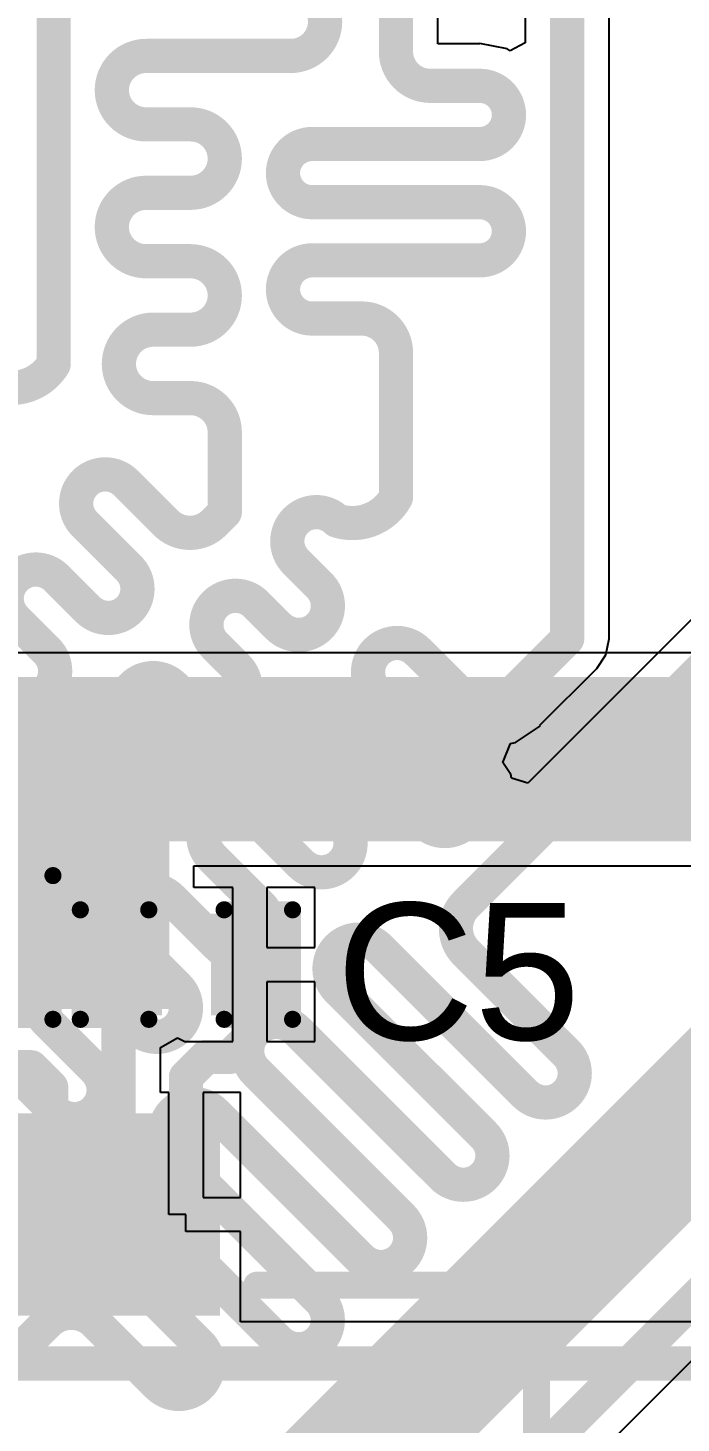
# Model space of a CAD drawing. Header units: millimetres. Extents: x -0.06 to 2.07, y -0.2 to 1.65.
# Drawn here: x 1.2587 to 1.4495, y 0.162 to 0.5697 of the extents above; entities that cross this region are included whole.
import ezdxf

# ---------------------------------------------------------------- set-up
doc = ezdxf.new("R2010")
doc.units = ezdxf.units.MM
doc.header["$MEASUREMENT"] = 0
for name, color, linetype in [('BottomLayer', 5, 'Continuous'), ('TopLayer', 1, 'Continuous'), ('TopOverlay', 2, 'Continuous'), ('TopPaste', 8, 'Continuous'), ('TopSolder', 216, 'Continuous')]:
    doc.layers.add(name, color=color, linetype=linetype)
doc.styles.add('Arial', font='', dxfattribs={"height": 0.2})
doc.styles.get('Arial').set_extended_font_data('Arial')

# ---------------------------------------------------------------- blocks, each defined once
blk = doc.blocks.new('R___0603_16')
at = {"layer": 'TopLayer'}
for points in [[(-0.015, 0.0175), (-0.015, -0.0175), (-0.045, -0.0175), (-0.045, 0.0175)], [(0.045, 0.0175), (0.045, -0.0175), (0.015, -0.0175), (0.015, 0.0175)]]:
    blk.add_hatch(color=1, dxfattribs=at).paths.add_polyline_path(points)
at = {"layer": 'TopPaste'}
for points in [[(-0.015, 0.0175), (-0.015, -0.0175), (-0.045, -0.0175), (-0.045, 0.0175)], [(0.045, 0.0175), (0.045, -0.0175), (0.015, -0.0175), (0.015, 0.0175)]]:
    blk.add_hatch(color=8, dxfattribs=at).paths.add_polyline_path(points)
at = {"layer": 'TopSolder'}
for points in [[(-0.011, 0.0215), (-0.011, -0.0215), (-0.049, -0.0215), (-0.049, 0.0215)], [(0.049, 0.0215), (0.049, -0.0215), (0.011, -0.0215), (0.011, 0.0215)]]:
    blk.add_hatch(color=216, dxfattribs=at).paths.add_polyline_path(points)
at = {"layer": 'TopOverlay', "const_width": 0.005}
for points in [[(0.048, 0.021), (-0.048, 0.021)], [(-0.048, 0.021), (-0.048, -0.021)], [(0.048, 0.021), (0.048, -0.021)], [(0.048, -0.021), (-0.048, -0.021)]]:
    blk.add_lwpolyline(points, dxfattribs=at)
at = {"layer": 'TopOverlay', "const_width": 0.0025}
for points in [[(-0.04925, 0.021, 1), (-0.04675, 0.021, 1)], [(-0.04925, 0.021, 1), (-0.04675, 0.021, 1)], [(0.04675, 0.021, 1), (0.04925, 0.021, 1)], [(0.04675, 0.021, 1), (0.04925, 0.021, 1)], [(-0.04925, -0.021, 1), (-0.04675, -0.021, 1)], [(-0.04925, -0.021, 1), (-0.04675, -0.021, 1)], [(0.04675, -0.021, 1), (0.04925, -0.021, 1)], [(0.04675, -0.021, 1), (0.04925, -0.021, 1)]]:
    blk.add_lwpolyline(points, format="xyb", close=True, dxfattribs=at)
blk = doc.blocks.new('FH12A_40S_0_5SH_55__27')
at = {"layer": 'TopLayer'}
for points in [[(-0.3897638, -0.03838575), (-0.3779528, -0.03838575), (-0.3779528, -0.08956685), (-0.3897638, -0.08956685)], [(-0.3700787, -0.03838575), (-0.3582677, -0.03838575), (-0.3582677, -0.08956685), (-0.3700787, -0.08956685)], [(-0.3503937, -0.03838575), (-0.3385827, -0.03838575), (-0.3385827, -0.08956685), (-0.3503937, -0.08956685)]]:
    blk.add_hatch(color=1, dxfattribs=at).paths.add_polyline_path(points)
at = {"layer": 'TopPaste'}
for points in [[(-0.3897638, -0.03838575), (-0.3779528, -0.03838575), (-0.3779528, -0.08956685), (-0.3897638, -0.08956685)], [(-0.3700787, -0.03838575), (-0.3582677, -0.03838575), (-0.3582677, -0.08956685), (-0.3700787, -0.08956685)], [(-0.3503937, -0.03838575), (-0.3385827, -0.03838575), (-0.3385827, -0.08956685), (-0.3503937, -0.08956685)]]:
    blk.add_hatch(color=8, dxfattribs=at).paths.add_polyline_path(points)
at = {"layer": 'TopSolder'}
for points in [[(-0.3937638, -0.03438575), (-0.3739528, -0.03438575), (-0.3739528, -0.09356685), (-0.3937638, -0.09356685)], [(-0.3740787, -0.03438575), (-0.3542677, -0.03438575), (-0.3542677, -0.09356685), (-0.3740787, -0.09356685)], [(-0.3543937, -0.03438575), (-0.3345827, -0.03438575), (-0.3345827, -0.09356685), (-0.3543937, -0.09356685)]]:
    blk.add_hatch(color=216, dxfattribs=at).paths.add_polyline_path(points)
at = {"layer": 'TopOverlay', "const_width": 0.007874}
for points in [[(-0.4862205, 0.0059055), (-0.4862205, -0.0433071)], [(-0.4045276, -0.0433071), (-0.4862205, -0.0433071)]]:
    blk.add_lwpolyline(points, dxfattribs=at)
at = {"layer": 'TopOverlay', "const_width": 0.003937}
for points in [[(-0.488189, -0.0433071, 1), (-0.484252, -0.0433071, 1)], [(-0.488189, -0.0433071, 1), (-0.484252, -0.0433071, 1)], [(-0.4064961, -0.0433071, 1), (-0.4025591, -0.0433071, 1)]]:
    blk.add_lwpolyline(points, format="xyb", close=True, dxfattribs=at)
blk = doc.blocks.new('C___0402_39')
at = {"layer": 'TopLayer'}
for points in [[(-0.0275, -0.0125), (-0.0275, 0.0125), (-0.009499999999999998, 0.0125), (-0.009500000000000001, -0.0125)], [(0.009499999999999998, -0.0125), (0.009500000000000001, 0.0125), (0.0275, 0.0125), (0.0275, -0.0125)]]:
    blk.add_hatch(color=1, dxfattribs=at).paths.add_polyline_path(points)
at = {"layer": 'TopPaste'}
for points in [[(-0.0275, -0.0125), (-0.0275, 0.0125), (-0.009499999999999998, 0.0125), (-0.009500000000000001, -0.0125)], [(0.009499999999999998, -0.0125), (0.009500000000000001, 0.0125), (0.0275, 0.0125), (0.0275, -0.0125)]]:
    blk.add_hatch(color=8, dxfattribs=at).paths.add_polyline_path(points)
at = {"layer": 'TopSolder'}
for points in [[(-0.0298622, -0.0148622), (-0.0298622, 0.0148622), (-0.007137799999999999, 0.0148622), (-0.007137800000000001, -0.0148622)], [(0.007137799999999999, -0.0148622), (0.007137800000000001, 0.0148622), (0.0298622, 0.0148622), (0.0298622, -0.0148622)]]:
    blk.add_hatch(color=216, dxfattribs=at).paths.add_polyline_path(points)
at = {"layer": 'TopOverlay', "const_width": 0.005}
for points in [[(-0.031, -0.016), (-0.031, 0.016)], [(-0.031, 0.016), (-0.011, 0.016)], [(0.011, 0.016), (0.031, 0.016)], [(0.031, -0.016), (0.031, 0.016)], [(-0.031, -0.016), (-0.011, -0.016)], [(0.011, -0.016), (0.031, -0.016)]]:
    blk.add_lwpolyline(points, dxfattribs=at)
at = {"layer": 'TopOverlay', "const_width": 0.0025}
for points in [[(-0.03225, 0.016, 1), (-0.02975, 0.016, 1)], [(-0.03225, 0.016, 1), (-0.02975, 0.016, 1)], [(-0.01225, 0.016, 1), (-0.00975, 0.016, 1)], [(0.00975, 0.016, 1), (0.01225, 0.016, 1)], [(0.02975, 0.016, 1), (0.03225, 0.016, 1)], [(0.02975, 0.016, 1), (0.03225, 0.016, 1)], [(-0.03225, -0.016, 1), (-0.02975, -0.016, 1)], [(-0.03225, -0.016, 1), (-0.02975, -0.016, 1)], [(-0.01225, -0.016, 1), (-0.00975, -0.016, 1)], [(0.00975, -0.016, 1), (0.01225, -0.016, 1)], [(0.02975, -0.016, 1), (0.03225, -0.016, 1)], [(0.02975, -0.016, 1), (0.03225, -0.016, 1)]]:
    blk.add_lwpolyline(points, format="xyb", close=True, dxfattribs=at)

msp = doc.modelspace()

# ---------------------------------------------------------------- hatches: boundary and pattern name
at = {"layer": 'TopLayer'}
for points in [[(1.2319999, 0.332), (1.5289999, 0.332), (1.5289999, 0.38), (1.2319999, 0.38)], [(1.2999999, 0.38), (1.2319999, 0.38), (1.2319999, 0.283), (1.2999999, 0.283)]]:
    msp.add_hatch(color=1, dxfattribs=at).paths.add_polyline_path(points)

# ---------------------------------------------------------------- linework, layer by layer
at = {"layer": 'BottomLayer'}
for p, q in [((1.3784319, 0.5650388), (1.3784319, 0.5801441)), ((1.4039617, 0.5801441), (1.4039617, 0.565399)), ((1.4284319, 0.4193497), (1.4284319, 0.5801441)), ((1.3906968, 0.5650388), (1.3784319, 0.5650388)), ((1.3986955, 0.5636143), (1.3906968, 0.5652053)), ((1.3906968, 0.5652053), (1.3906968, 0.5650388)), ((1.399552, 0.563042), (1.3986955, 0.5636143)), ((1.4039617, 0.565399), (1.399552, 0.563042)), ((1.4284319, 0.3911969), (1.4284319, 0.4193497)), ((1.4539617, 0.3982649), (1.4047524, 0.3490556)), ((1.4275006, 0.3865147), (1.4284319, 0.3911969)), ((1.4248483, 0.3825454), (1.4275006, 0.3865147)), ((1.4082414, 0.3659385), (1.4248483, 0.3825454)), ((1.4011026, 0.3609373), (1.4083799, 0.3657995)), ((1.4083801, 0.3657998), (1.4082414, 0.3659385)), ((1.4083799, 0.3657995), (1.4083801, 0.3657998)), ((1.3973745, 0.3550977), (1.3996758, 0.3606535)), ((1.3996758, 0.3606535), (1.4011026, 0.3609373)), ((1.3997667, 0.3515175), (1.3973745, 0.3550977)), ((1.3999677, 0.350507), (1.3997667, 0.3515175)), ((1.4047524, 0.3490556), (1.3999677, 0.350507)), ((1.359538, 0.0872351), (1.4571889, 0.184886))]:
    msp.add_line(p, q, dxfattribs=at)
for points, const_width in [([(1.2661968, 0.5098032), (1.2661968, 0.6285848)], 0.01), ([(1.4161968, 0.4193497), (1.4161968, 0.5945118)], 0.01), ([(1.3661968, 0.5628037), (1.3661968, 0.579)], 0.01), ([(1.2931968, 0.5615409), (1.3354939, 0.5615409)], 0.01), ([(1.3761968, 0.5528037), (1.3906968, 0.5528037)], 0.01), ([(1.2931968, 0.5415409), (1.3061967, 0.5415409)], 0.01), ([(1.3416969, 0.5358037), (1.3906968, 0.5358037)], 0.01), ([(1.2931968, 0.5215409), (1.3061967, 0.5215409)], 0.01), ([(1.3416969, 0.5188037), (1.3906968, 0.5188037)], 0.01), ([(1.2661968, 0.4714331), (1.2661968, 0.5098032)], 0.01), ([(1.2931968, 0.5015409), (1.3061967, 0.5015409)], 0.01), ([(1.3416969, 0.5018037), (1.3906968, 0.5018037)], 0.01), ([(1.3499999, 0.095), (1.7559999, 0.501)], 0.01), ([(1.3416969, 0.4848037), (1.3561968, 0.4848037)], 0.01), ([(1.295263, 0.4815409), (1.3061967, 0.4815409)], 0.01), ([(1.3661968, 0.4698032), (1.3661968, 0.4748037)], 0.01), ([(1.3661968, 0.432547), (1.3661968, 0.4698032)], 0.01), ([(1.295263, 0.4615409), (1.3061968, 0.4615409)], 0.01), ([(1.3161968, 0.4465404), (1.3161968, 0.4515409)], 0.01), ([(1.3161968, 0.4448032), (1.3161968, 0.4465404)], 0.01), ([(1.3161968, 0.4281968), (1.3161968, 0.4448032)], 0.01), ([(1.2872839, 0.4367657), (1.2989537, 0.4250959)], 0.01), ([(1.3130959, 0.4250959), (1.3161968, 0.4281968)], 0.01), ([(1.2752631, 0.4247449), (1.2882031, 0.4118049)], 0.01), ([(1.2989536, 0.4250958), (1.2989537, 0.4250959)], 0.01), ([(1.3489667, 0.4257355), (1.3489669, 0.4257352)], 0.01), ([(1.4161968, 0.3911969), (1.4161968, 0.4193497)], 0.01), ([(1.3369459, 0.4137147), (1.3438197, 0.4068409)], 0.01), ([(1.2669989, 0.4089673), (1.2761822, 0.399784)], 0.01), ([(1.288203, 0.399784), (1.2882031, 0.3997841)], 0.01), ([(1.3253289, 0.4012899), (1.3317988, 0.39482)], 0.01), ([(1.2549781, 0.3969465), (1.2641614, 0.3877632)], 0.01), ([(1.3438196, 0.39482), (1.3438197, 0.3948201)], 0.01), ([(1.3986489, 0.325649), (1.4661968, 0.3931969)], 0.01), ([(1.3995897, 0.3745898), (1.4161968, 0.3911969)], 0.01), ([(1.3133081, 0.3892691), (1.319778, 0.3827992)], 0.01), ([(1.3725497, 0.3874876), (1.3854475, 0.3745898)], 0.01), ([(1.3012989, 0.3772367), (1.3077572, 0.3707784)], 0.01), ([(1.3605289, 0.3754668), (1.3864665, 0.3495292)], 0.01), ([(1.3854474, 0.3745897), (1.3854475, 0.3745898)], 0.01), ([(1.2892781, 0.3652159), (1.2957364, 0.3587576)], 0.01), ([(1.3485081, 0.363446), (1.3744457, 0.3375084)], 0.01), ([(1.2772573, 0.3531951), (1.2837156, 0.3467368)], 0.01), ([(1.3364873, 0.3514252), (1.3504454, 0.3374671)], 0.01), ([(1.2652365, 0.3411743), (1.2716948, 0.334716)], 0.01), ([(1.3244664, 0.3394043), (1.3384245, 0.3254462)], 0.01), ([(1.2532156, 0.3291534), (1.2596739, 0.3226951)], 0.01), ([(1.3124456, 0.3273835), (1.3264037, 0.3134254)], 0.01), ([(1.3504453, 0.3254462), (1.3504454, 0.3254463)], 0.01), ([(1.3866395, 0.3136396), (1.3986489, 0.325649)], 0.01), ([(1.2716947, 0.3226951), (1.2716948, 0.3226952)], 0.01), ([(1.338, 0.135), (1.5089999, 0.3059999)], 0.04), ([(1.3004248, 0.3153627), (1.3143829, 0.3014046)], 0.01), ([(1.288404, 0.3033419), (1.3023621, 0.2893838)], 0.01), ([(1.3612865, 0.3008088), (1.4039097, 0.2581856)], 0.01), ([(1.3866394, 0.2994973), (1.3866395, 0.2994974)], 0.01), ([(1.3866395, 0.2994974), (1.4159305, 0.2702064)], 0.01), ([(1.2763832, 0.2913211), (1.2903413, 0.277363)], 0.01), ([(1.3492657, 0.288788), (1.3918889, 0.2461648)], 0.01), ([(1.2643624, 0.2793003), (1.2783205, 0.2653422)], 0.01), ([(1.3372449, 0.2767672), (1.3798681, 0.234144)], 0.01), ([(1.2523415, 0.2672794), (1.2662996, 0.2533213)], 0.01), ([(1.3252241, 0.2647464), (1.3678473, 0.2221232)], 0.01), ([(1.2403207, 0.2552586), (1.2555732, 0.2400061)], 0.01), ([(1.2783204, 0.2533213), (1.2783205, 0.2533214)], 0.01), ([(1.3132032, 0.2527255), (1.3558264, 0.2101023)], 0.01), ([(1.3011824, 0.2407047), (1.3438056, 0.1980815)], 0.01), ([(1.2904561, 0.2273894), (1.3317848, 0.1860607)], 0.01), ([(1.2784353, 0.2153686), (1.3087726, 0.1850313)], 0.01), ([(1.3678472, 0.2101023), (1.3678473, 0.2101024)], 0.01), ([(1.2487533, 0.1757534), (1.26431, 0.1913101)], 0.01), ([(1.2784522, 0.1913101), (1.2967518, 0.1730105)], 0.01)]:
    msp.add_lwpolyline(points, dxfattribs=dict(at, const_width=const_width))
at = {"layer": 'BottomLayer', "const_width": 0.01}
for points in [[(1.3354939, 0.5815409, -0.9999999999999999), (1.3354939, 0.5615409)], [(1.3761968, 0.5528037, -0.4142135623730951), (1.3661968, 0.5628037)], [(1.2931968, 0.5415409, -0.9999999999999999), (1.2931968, 0.5615409)], [(1.3906968, 0.5528037, -0.9999999999999999), (1.3906968, 0.5358037)], [(1.3061967, 0.5415409, -0.9999999999999999), (1.3061967, 0.5215409)], [(1.3416969, 0.5188037, -0.9999999999999999), (1.3416969, 0.5358037)], [(1.2931968, 0.5015409, -0.9999999999999999), (1.2931968, 0.5215409)], [(1.3906968, 0.5188037, -0.9999999999999999), (1.3906968, 0.5018037)], [(1.3061967, 0.5015409, -0.9999999999999999), (1.3061967, 0.4815409)], [(1.3416969, 0.4848037, -0.9999999999999999), (1.3416969, 0.5018037)], [(1.3561968, 0.4848037, -0.4142135623730951), (1.3661968, 0.4748037)], [(1.295263, 0.4615409, -0.9999999999999999), (1.295263, 0.4815409)], [(1.2661968, 0.4714331, -0.380587696050172), (1.2477219, 0.4658667)], [(1.3061968, 0.4615409, -0.4142135623730951), (1.3161968, 0.4515409)], [(1.2752632, 0.424745, -0.4142086892745631), (1.2752631, 0.4367657)], [(1.2752631, 0.4367657, -0.4142135623730951), (1.2872839, 0.4367657)], [(1.3661968, 0.432547, -0.3607511043204616), (1.3489669, 0.4257353)], [(1.3369459, 0.4257355, -0.4142135623730951), (1.3489667, 0.4257355)], [(1.3130959, 0.4250959, -0.4142177044959297), (1.2989537, 0.4250959)], [(1.336946, 0.4137148, -0.4142086892745631), (1.3369459, 0.4257355)], [(1.2549781, 0.4089673, -0.4142135623730951), (1.2669989, 0.4089673)], [(1.2882031, 0.4118049, -0.4142135623730951), (1.2882031, 0.3997841)], [(1.2549782, 0.3969466, -0.4142086892745631), (1.2549781, 0.4089673)], [(1.3438197, 0.4068409, -0.4142135623730951), (1.3438197, 0.3948201)], [(1.3133081, 0.4012899, -0.4142135623730951), (1.3253289, 0.4012899)], [(1.288203, 0.399784, -0.4142086892745632), (1.2761823, 0.3997841)], [(1.3133082, 0.3892692, -0.4142086892745631), (1.3133081, 0.4012899)], [(1.3438196, 0.39482, -0.4142086892745632), (1.3317989, 0.3948201)], [(1.2641614, 0.3877632, -0.4142135623730951), (1.2641614, 0.3757424)], [(1.360529, 0.3754669, -0.4142086892745631), (1.3605289, 0.3874876)], [(1.3605289, 0.3874876, -0.4142135623730951), (1.3725497, 0.3874876)], [(1.319778, 0.3827992, -0.4142135623730951), (1.319778, 0.3707784)], [(1.2892781, 0.3772367, -0.4142135623730951), (1.3012989, 0.3772367)], [(1.2641614, 0.3757424, -0.4142086892745632), (1.2521407, 0.3757425)], [(1.2892782, 0.365216, -0.4142086892745631), (1.2892781, 0.3772367)], [(1.3995897, 0.3745898, -0.4142177044959297), (1.3854475, 0.3745898)], [(1.319778, 0.3707784, -0.4142086892745632), (1.3077573, 0.3707785)], [(1.3364874, 0.3514253, -0.4142086892745631), (1.3364873, 0.363446)], [(1.3364873, 0.363446, -0.4142135623730951), (1.3485081, 0.363446)], [(1.2957364, 0.3587576, -0.4142135623730951), (1.2957364, 0.3467368)], [(1.2652365, 0.3531951, -0.4142135623730951), (1.2772573, 0.3531951)], [(1.2652366, 0.3411744, -0.4142086892745631), (1.2652365, 0.3531951)], [(1.2957364, 0.3467368, -0.4142086892745632), (1.2837157, 0.3467369)], [(1.3864665, 0.3495292, -0.4142135623730951), (1.3864665, 0.3375084)], [(1.3124456, 0.3394043, -0.4142135623730951), (1.3244664, 0.3394043)], [(1.3124457, 0.3273836, -0.4142086892745631), (1.3124456, 0.3394043)], [(1.3864665, 0.3375084, -0.4142086892745632), (1.3744458, 0.3375085)], [(1.2716948, 0.334716, -0.4142135623730951), (1.2716948, 0.3226952)], [(1.3504454, 0.3374671, -0.4142135623730951), (1.3504454, 0.3254463)], [(1.3504453, 0.3254462, -0.4142086892745632), (1.3384246, 0.3254463)], [(1.2716947, 0.3226951, -0.4142086892745632), (1.259674, 0.3226952)], [(1.288404, 0.3153627, -0.4142135623730951), (1.3004248, 0.3153627)], [(1.2884041, 0.303342, -0.4142086892745631), (1.288404, 0.3153627)], [(1.3264037, 0.3134254, -0.4142135623730951), (1.3264037, 0.3014046)], [(1.3866395, 0.2994974, -0.4142177044959298), (1.3866395, 0.3136396)], [(1.3264037, 0.3014046, -0.4142086892745632), (1.314383, 0.3014047)], [(1.3492658, 0.2887881, -0.4142086892745631), (1.3492657, 0.3008088)], [(1.3492657, 0.3008088, -0.4142135623730951), (1.3612865, 0.3008088)], [(1.2643624, 0.2913211, -0.4142135623730951), (1.2763832, 0.2913211)], [(1.2643625, 0.2793004, -0.4142086892745631), (1.2643624, 0.2913211)], [(1.3023621, 0.2893838, -0.4142135623730951), (1.3023621, 0.277363)], [(1.3023621, 0.277363, -0.4142086892745632), (1.2903414, 0.2773631)], [(1.3252242, 0.2647465, -0.4142086892745631), (1.3252241, 0.2767672)], [(1.3252241, 0.2767672, -0.4142135623730951), (1.3372449, 0.2767672)], [(1.4159305, 0.2702064, -0.4142135623730951), (1.4159305, 0.2581856)], [(1.2783205, 0.2653422, -0.4142135623730951), (1.2783205, 0.2533214)], [(1.4159305, 0.2581856, -0.4142086892745632), (1.4039098, 0.2581857)], [(1.2783204, 0.2533213, -0.4142086892745632), (1.2662997, 0.2533214)], [(1.3011825, 0.2407048, -0.4142086892745631), (1.3011824, 0.2527255)], [(1.3011824, 0.2527255, -0.4142135623730951), (1.3132032, 0.2527255)], [(1.3918889, 0.2461648, -0.4142135623730951), (1.3918889, 0.234144)], [(1.2555732, 0.2400061, -0.4142135623730951), (1.2555732, 0.2279853)], [(1.3918889, 0.234144, -0.4142086892745632), (1.3798682, 0.2341441)], [(1.2555732, 0.2279853, -0.4142086892745632), (1.2435525, 0.2279854)], [(1.2784353, 0.2273894, -0.4142135623730951), (1.2904561, 0.2273894)], [(1.2784354, 0.2153687, -0.4142086892745631), (1.2784353, 0.2273894)], [(1.3678473, 0.2221232, -0.4142135623730951), (1.3678473, 0.2101024)], [(1.3678472, 0.2101023, -0.4142086892745632), (1.3558265, 0.2101024)], [(1.3438056, 0.1980815, -0.4142135623730951), (1.3438056, 0.1860607)], [(1.26431, 0.1913101, -0.4142177045252189), (1.2784522, 0.1913101)], [(1.3087726, 0.1850313, -0.4142135623730951), (1.3087726, 0.1730105)], [(1.3438056, 0.1860607, -0.4142086892745632), (1.3317849, 0.1860608)], [(1.3087726, 0.1730105, -0.4142086892745632), (1.2967519, 0.1730106)]]:
    msp.add_lwpolyline(points, format="xyb", dxfattribs=at)
at = {"layer": 'BottomLayer', "const_width": 0.005}
for points in [[(1.3636968, 0.5628037, 1), (1.3686968, 0.5628037, 1)], [(1.3636968, 0.5628037, 1), (1.3686968, 0.5628037, 1)], [(1.2906968, 0.5615409, 1), (1.2956968, 0.5615409, 1)], [(1.2906968, 0.5615409, 1), (1.2956968, 0.5615409, 1)], [(1.3329939, 0.5615409, 1), (1.3379939, 0.5615409, 1)], [(1.3329939, 0.5615409, 1), (1.3379939, 0.5615409, 1)], [(1.3736968, 0.5528037, 1), (1.3786968, 0.5528037, 1)], [(1.3736968, 0.5528037, 1), (1.3786968, 0.5528037, 1)], [(1.3881968, 0.5528037, 1), (1.3931968, 0.5528037, 1)], [(1.3881968, 0.5528037, 1), (1.3931968, 0.5528037, 1)], [(1.2906968, 0.5415409, 1), (1.2956968, 0.5415409, 1)], [(1.2906968, 0.5415409, 1), (1.2956968, 0.5415409, 1)], [(1.3036967, 0.5415409, 1), (1.3086967, 0.5415409, 1)], [(1.3036967, 0.5415409, 1), (1.3086967, 0.5415409, 1)], [(1.3391969, 0.5358037, 1), (1.3441969, 0.5358037, 1)], [(1.3391969, 0.5358037, 1), (1.3441969, 0.5358037, 1)], [(1.3881968, 0.5358037, 1), (1.3931968, 0.5358037, 1)], [(1.3881968, 0.5358037, 1), (1.3931968, 0.5358037, 1)], [(1.2906968, 0.5215409, 1), (1.2956968, 0.5215409, 1)], [(1.2906968, 0.5215409, 1), (1.2956968, 0.5215409, 1)], [(1.3036967, 0.5215409, 1), (1.3086967, 0.5215409, 1)], [(1.3036967, 0.5215409, 1), (1.3086967, 0.5215409, 1)], [(1.3391969, 0.5188037, 1), (1.3441969, 0.5188037, 1)], [(1.3391969, 0.5188037, 1), (1.3441969, 0.5188037, 1)], [(1.3881968, 0.5188037, 1), (1.3931968, 0.5188037, 1)], [(1.3881968, 0.5188037, 1), (1.3931968, 0.5188037, 1)], [(1.2636968, 0.5098032, 1), (1.2686968, 0.5098032, 1)], [(1.2636968, 0.5098032, 1), (1.2686968, 0.5098032, 1)], [(1.2906968, 0.5015409, 1), (1.2956968, 0.5015409, 1)], [(1.2906968, 0.5015409, 1), (1.2956968, 0.5015409, 1)], [(1.3036967, 0.5015409, 1), (1.3086967, 0.5015409, 1)], [(1.3036967, 0.5015409, 1), (1.3086967, 0.5015409, 1)], [(1.3391969, 0.5018037, 1), (1.3441969, 0.5018037, 1)], [(1.3391969, 0.5018037, 1), (1.3441969, 0.5018037, 1)], [(1.3881968, 0.5018037, 1), (1.3931968, 0.5018037, 1)], [(1.3881968, 0.5018037, 1), (1.3931968, 0.5018037, 1)], [(1.3391969, 0.4848037, 1), (1.3441969, 0.4848037, 1)], [(1.3391969, 0.4848037, 1), (1.3441969, 0.4848037, 1)], [(1.3536968, 0.4848037, 1), (1.3586968, 0.4848037, 1)], [(1.3536968, 0.4848037, 1), (1.3586968, 0.4848037, 1)], [(1.292763, 0.4815409, 1), (1.297763, 0.4815409, 1)], [(1.292763, 0.4815409, 1), (1.297763, 0.4815409, 1)], [(1.3036967, 0.4815409, 1), (1.3086967, 0.4815409, 1)], [(1.3036967, 0.4815409, 1), (1.3086967, 0.4815409, 1)], [(1.3636968, 0.4748037, 1), (1.3686968, 0.4748037, 1)], [(1.3636968, 0.4748037, 1), (1.3686968, 0.4748037, 1)], [(1.2636968, 0.4714331, 1), (1.2686968, 0.4714331, 1)], [(1.2636968, 0.4714331, 1), (1.2686968, 0.4714331, 1)], [(1.3636968, 0.4698032, 1), (1.3686968, 0.4698032, 1)], [(1.3636968, 0.4698032, 1), (1.3686968, 0.4698032, 1)], [(1.292763, 0.4615409, 1), (1.297763, 0.4615409, 1)], [(1.292763, 0.4615409, 1), (1.297763, 0.4615409, 1)], [(1.3036968, 0.4615409, 1), (1.3086968, 0.4615409, 1)], [(1.3036968, 0.4615409, 1), (1.3086968, 0.4615409, 1)], [(1.3136968, 0.4515409, 1), (1.3186968, 0.4515409, 1)], [(1.3136968, 0.4515409, 1), (1.3186968, 0.4515409, 1)], [(1.3136968, 0.4465404, 1), (1.3186968, 0.4465404, 1)], [(1.3136968, 0.4465404, 1), (1.3186968, 0.4465404, 1)], [(1.3136968, 0.4448032, 1), (1.3186968, 0.4448032, 1)], [(1.3136968, 0.4448032, 1), (1.3186968, 0.4448032, 1)], [(1.2727631, 0.4367657, 1), (1.2777631, 0.4367657, 1)], [(1.2727631, 0.4367657, 1), (1.2777631, 0.4367657, 1)], [(1.2847839, 0.4367657, 1), (1.2897839, 0.4367657, 1)], [(1.2847839, 0.4367657, 1), (1.2897839, 0.4367657, 1)], [(1.3636968, 0.432547, 1), (1.3686968, 0.432547, 1)], [(1.3636968, 0.432547, 1), (1.3686968, 0.432547, 1)], [(1.3136968, 0.4281968, 1), (1.3186968, 0.4281968, 1)], [(1.3136968, 0.4281968, 1), (1.3186968, 0.4281968, 1)], [(1.2727631, 0.4247449, 1), (1.2777631, 0.4247449, 1)], [(1.2727632, 0.424745, 1), (1.2777632, 0.424745, 1)], [(1.2964536, 0.4250958, 1), (1.3014536, 0.4250958, 1)], [(1.2964537, 0.4250959, 1), (1.3014537, 0.4250959, 1)], [(1.2964537, 0.4250959, 1), (1.3014537, 0.4250959, 1)], [(1.2964537, 0.4250959, 1), (1.3014537, 0.4250959, 1)], [(1.3105959, 0.4250959, 1), (1.3155959, 0.4250959, 1)], [(1.3105959, 0.4250959, 1), (1.3155959, 0.4250959, 1)], [(1.3344459, 0.4257355, 1), (1.3394459, 0.4257355, 1)], [(1.3344459, 0.4257355, 1), (1.3394459, 0.4257355, 1)], [(1.3464667, 0.4257355, 1), (1.3514667, 0.4257355, 1)], [(1.3464667, 0.4257355, 1), (1.3514667, 0.4257355, 1)], [(1.3464669, 0.4257353, 1), (1.3514669, 0.4257353, 1)], [(1.3464669, 0.4257352, 1), (1.3514669, 0.4257352, 1)], [(1.4136968, 0.4193497, 1), (1.4186968, 0.4193497, 1)], [(1.4136968, 0.4193497, 1), (1.4186968, 0.4193497, 1)], [(1.2857031, 0.4118049, 1), (1.2907031, 0.4118049, 1)], [(1.2857031, 0.4118049, 1), (1.2907031, 0.4118049, 1)], [(1.3344459, 0.4137147, 1), (1.3394459, 0.4137147, 1)], [(1.334446, 0.4137148, 1), (1.339446, 0.4137148, 1)], [(1.2524781, 0.4089673, 1), (1.2574781, 0.4089673, 1)], [(1.2524781, 0.4089673, 1), (1.2574781, 0.4089673, 1)], [(1.2644989, 0.4089673, 1), (1.2694989, 0.4089673, 1)], [(1.2644989, 0.4089673, 1), (1.2694989, 0.4089673, 1)], [(1.3413197, 0.4068409, 1), (1.3463197, 0.4068409, 1)], [(1.3413197, 0.4068409, 1), (1.3463197, 0.4068409, 1)], [(1.2736822, 0.399784, 1), (1.2786822, 0.399784, 1)], [(1.2736823, 0.3997841, 1), (1.2786823, 0.3997841, 1)], [(1.285703, 0.399784, 1), (1.290703, 0.399784, 1)], [(1.285703, 0.399784, 1), (1.290703, 0.399784, 1)], [(1.2857031, 0.3997841, 1), (1.2907031, 0.3997841, 1)], [(1.2857031, 0.3997841, 1), (1.2907031, 0.3997841, 1)], [(1.3108081, 0.4012899, 1), (1.3158081, 0.4012899, 1)], [(1.3108081, 0.4012899, 1), (1.3158081, 0.4012899, 1)], [(1.3228289, 0.4012899, 1), (1.3278289, 0.4012899, 1)], [(1.3228289, 0.4012899, 1), (1.3278289, 0.4012899, 1)], [(1.2524781, 0.3969465, 1), (1.2574781, 0.3969465, 1)], [(1.2524782, 0.3969466, 1), (1.2574782, 0.3969466, 1)], [(1.3292988, 0.39482, 1), (1.3342988, 0.39482, 1)], [(1.3292989, 0.3948201, 1), (1.3342989, 0.3948201, 1)], [(1.3413196, 0.39482, 1), (1.3463196, 0.39482, 1)], [(1.3413196, 0.39482, 1), (1.3463196, 0.39482, 1)], [(1.3413197, 0.3948201, 1), (1.3463197, 0.3948201, 1)], [(1.3413197, 0.3948201, 1), (1.3463197, 0.3948201, 1)], [(1.4136968, 0.3911969, 1), (1.4186968, 0.3911969, 1)], [(1.4136968, 0.3911969, 1), (1.4186968, 0.3911969, 1)], [(1.2616614, 0.3877632, 1), (1.2666614, 0.3877632, 1)], [(1.2616614, 0.3877632, 1), (1.2666614, 0.3877632, 1)], [(1.3108081, 0.3892691, 1), (1.3158081, 0.3892691, 1)], [(1.3108082, 0.3892692, 1), (1.3158082, 0.3892692, 1)], [(1.3580289, 0.3874876, 1), (1.3630289, 0.3874876, 1)], [(1.3580289, 0.3874876, 1), (1.3630289, 0.3874876, 1)], [(1.3700497, 0.3874876, 1), (1.3750497, 0.3874876, 1)], [(1.3700497, 0.3874876, 1), (1.3750497, 0.3874876, 1)], [(1.317278, 0.3827992, 1), (1.322278, 0.3827992, 1)], [(1.317278, 0.3827992, 1), (1.322278, 0.3827992, 1)], [(1.2616614, 0.3757424, 1), (1.2666614, 0.3757424, 1)], [(1.2616614, 0.3757424, 1), (1.2666614, 0.3757424, 1)], [(1.2867781, 0.3772367, 1), (1.2917781, 0.3772367, 1)], [(1.2867781, 0.3772367, 1), (1.2917781, 0.3772367, 1)], [(1.2987989, 0.3772367, 1), (1.3037989, 0.3772367, 1)], [(1.2987989, 0.3772367, 1), (1.3037989, 0.3772367, 1)], [(1.3580289, 0.3754668, 1), (1.3630289, 0.3754668, 1)], [(1.358029, 0.3754669, 1), (1.363029, 0.3754669, 1)], [(1.3829474, 0.3745897, 1), (1.3879474, 0.3745897, 1)], [(1.3829475, 0.3745898, 1), (1.3879475, 0.3745898, 1)], [(1.3829475, 0.3745898, 1), (1.3879475, 0.3745898, 1)], [(1.3829475, 0.3745898, 1), (1.3879475, 0.3745898, 1)], [(1.3970897, 0.3745898, 1), (1.4020897, 0.3745898, 1)], [(1.3970897, 0.3745898, 1), (1.4020897, 0.3745898, 1)], [(1.3052572, 0.3707784, 1), (1.3102572, 0.3707784, 1)], [(1.3052573, 0.3707785, 1), (1.3102573, 0.3707785, 1)], [(1.317278, 0.3707784, 1), (1.322278, 0.3707784, 1)], [(1.317278, 0.3707784, 1), (1.322278, 0.3707784, 1)], [(1.2867781, 0.3652159, 1), (1.2917781, 0.3652159, 1)], [(1.2867782, 0.365216, 1), (1.2917782, 0.365216, 1)], [(1.3339873, 0.363446, 1), (1.3389873, 0.363446, 1)], [(1.3339873, 0.363446, 1), (1.3389873, 0.363446, 1)], [(1.3460081, 0.363446, 1), (1.3510081, 0.363446, 1)], [(1.3460081, 0.363446, 1), (1.3510081, 0.363446, 1)], [(1.2932364, 0.3587576, 1), (1.2982364, 0.3587576, 1)], [(1.2932364, 0.3587576, 1), (1.2982364, 0.3587576, 1)], [(1.2627365, 0.3531951, 1), (1.2677365, 0.3531951, 1)], [(1.2627365, 0.3531951, 1), (1.2677365, 0.3531951, 1)], [(1.2747573, 0.3531951, 1), (1.2797573, 0.3531951, 1)], [(1.2747573, 0.3531951, 1), (1.2797573, 0.3531951, 1)], [(1.3339873, 0.3514252, 1), (1.3389873, 0.3514252, 1)], [(1.3339874, 0.3514253, 1), (1.3389874, 0.3514253, 1)], [(1.2812156, 0.3467368, 1), (1.2862156, 0.3467368, 1)], [(1.2812157, 0.3467369, 1), (1.2862157, 0.3467369, 1)], [(1.2932364, 0.3467368, 1), (1.2982364, 0.3467368, 1)], [(1.2932364, 0.3467368, 1), (1.2982364, 0.3467368, 1)], [(1.3839665, 0.3495292, 1), (1.3889665, 0.3495292, 1)], [(1.3839665, 0.3495292, 1), (1.3889665, 0.3495292, 1)], [(1.2627365, 0.3411743, 1), (1.2677365, 0.3411743, 1)], [(1.2627366, 0.3411744, 1), (1.2677366, 0.3411744, 1)], [(1.3099456, 0.3394043, 1), (1.3149456, 0.3394043, 1)], [(1.3099456, 0.3394043, 1), (1.3149456, 0.3394043, 1)], [(1.3219664, 0.3394043, 1), (1.3269664, 0.3394043, 1)], [(1.3219664, 0.3394043, 1), (1.3269664, 0.3394043, 1)], [(1.3719457, 0.3375084, 1), (1.3769457, 0.3375084, 1)], [(1.3719458, 0.3375085, 1), (1.3769458, 0.3375085, 1)], [(1.3839665, 0.3375084, 1), (1.3889665, 0.3375084, 1)], [(1.3839665, 0.3375084, 1), (1.3889665, 0.3375084, 1)], [(1.2691948, 0.334716, 1), (1.2741948, 0.334716, 1)], [(1.2691948, 0.334716, 1), (1.2741948, 0.334716, 1)], [(1.3479454, 0.3374671, 1), (1.3529454, 0.3374671, 1)], [(1.3479454, 0.3374671, 1), (1.3529454, 0.3374671, 1)], [(1.3099456, 0.3273835, 1), (1.3149456, 0.3273835, 1)], [(1.3099457, 0.3273836, 1), (1.3149457, 0.3273836, 1)], [(1.3359245, 0.3254462, 1), (1.3409245, 0.3254462, 1)], [(1.3359246, 0.3254463, 1), (1.3409246, 0.3254463, 1)], [(1.3479453, 0.3254462, 1), (1.3529453, 0.3254462, 1)], [(1.3479453, 0.3254462, 1), (1.3529453, 0.3254462, 1)], [(1.3479454, 0.3254463, 1), (1.3529454, 0.3254463, 1)], [(1.3479454, 0.3254463, 1), (1.3529454, 0.3254463, 1)], [(1.3961489, 0.325649, 1), (1.4011489, 0.325649, 1)], [(1.3961489, 0.325649, 1), (1.4011489, 0.325649, 1)], [(1.2571739, 0.3226951, 1), (1.2621739, 0.3226951, 1)], [(1.257174, 0.3226952, 1), (1.262174, 0.3226952, 1)], [(1.2691947, 0.3226951, 1), (1.2741947, 0.3226951, 1)], [(1.2691947, 0.3226951, 1), (1.2741947, 0.3226951, 1)], [(1.2691948, 0.3226952, 1), (1.2741948, 0.3226952, 1)], [(1.2691948, 0.3226952, 1), (1.2741948, 0.3226952, 1)], [(1.285904, 0.3153627, 1), (1.290904, 0.3153627, 1)], [(1.285904, 0.3153627, 1), (1.290904, 0.3153627, 1)], [(1.2979248, 0.3153627, 1), (1.3029248, 0.3153627, 1)], [(1.2979248, 0.3153627, 1), (1.3029248, 0.3153627, 1)], [(1.3239037, 0.3134254, 1), (1.3289037, 0.3134254, 1)], [(1.3239037, 0.3134254, 1), (1.3289037, 0.3134254, 1)], [(1.3841395, 0.3136396, 1), (1.3891395, 0.3136396, 1)], [(1.3841395, 0.3136396, 1), (1.3891395, 0.3136396, 1)], [(1.285904, 0.3033419, 1), (1.290904, 0.3033419, 1)], [(1.2859041, 0.303342, 1), (1.2909041, 0.303342, 1)], [(1.3118829, 0.3014046, 1), (1.3168829, 0.3014046, 1)], [(1.311883, 0.3014047, 1), (1.316883, 0.3014047, 1)], [(1.3239037, 0.3014046, 1), (1.3289037, 0.3014046, 1)], [(1.3239037, 0.3014046, 1), (1.3289037, 0.3014046, 1)], [(1.3467657, 0.3008088, 1), (1.3517657, 0.3008088, 1)], [(1.3467657, 0.3008088, 1), (1.3517657, 0.3008088, 1)], [(1.3587865, 0.3008088, 1), (1.3637865, 0.3008088, 1)], [(1.3587865, 0.3008088, 1), (1.3637865, 0.3008088, 1)], [(1.3841394, 0.2994973, 1), (1.3891394, 0.2994973, 1)], [(1.3841395, 0.2994974, 1), (1.3891395, 0.2994974, 1)], [(1.3841395, 0.2994974, 1), (1.3891395, 0.2994974, 1)], [(1.3841395, 0.2994974, 1), (1.3891395, 0.2994974, 1)], [(1.2618624, 0.2913211, 1), (1.2668624, 0.2913211, 1)], [(1.2618624, 0.2913211, 1), (1.2668624, 0.2913211, 1)], [(1.2738832, 0.2913211, 1), (1.2788832, 0.2913211, 1)], [(1.2738832, 0.2913211, 1), (1.2788832, 0.2913211, 1)], [(1.2998621, 0.2893838, 1), (1.3048621, 0.2893838, 1)], [(1.2998621, 0.2893838, 1), (1.3048621, 0.2893838, 1)], [(1.3467657, 0.288788, 1), (1.3517657, 0.288788, 1)], [(1.3467658, 0.2887881, 1), (1.3517658, 0.2887881, 1)], [(1.2618624, 0.2793003, 1), (1.2668624, 0.2793003, 1)], [(1.2618625, 0.2793004, 1), (1.2668625, 0.2793004, 1)], [(1.2878413, 0.277363, 1), (1.2928413, 0.277363, 1)], [(1.2878414, 0.2773631, 1), (1.2928414, 0.2773631, 1)], [(1.2998621, 0.277363, 1), (1.3048621, 0.277363, 1)], [(1.2998621, 0.277363, 1), (1.3048621, 0.277363, 1)], [(1.3227241, 0.2767672, 1), (1.3277241, 0.2767672, 1)], [(1.3227241, 0.2767672, 1), (1.3277241, 0.2767672, 1)], [(1.3347449, 0.2767672, 1), (1.3397449, 0.2767672, 1)], [(1.3347449, 0.2767672, 1), (1.3397449, 0.2767672, 1)], [(1.4134305, 0.2702064, 1), (1.4184305, 0.2702064, 1)], [(1.4134305, 0.2702064, 1), (1.4184305, 0.2702064, 1)], [(1.2758205, 0.2653422, 1), (1.2808205, 0.2653422, 1)], [(1.2758205, 0.2653422, 1), (1.2808205, 0.2653422, 1)], [(1.3227241, 0.2647464, 1), (1.3277241, 0.2647464, 1)], [(1.3227242, 0.2647465, 1), (1.3277242, 0.2647465, 1)], [(1.4014097, 0.2581856, 1), (1.4064097, 0.2581856, 1)], [(1.4014098, 0.2581857, 1), (1.4064098, 0.2581857, 1)], [(1.4134305, 0.2581856, 1), (1.4184305, 0.2581856, 1)], [(1.4134305, 0.2581856, 1), (1.4184305, 0.2581856, 1)], [(1.2637996, 0.2533213, 1), (1.2687996, 0.2533213, 1)], [(1.2637997, 0.2533214, 1), (1.2687997, 0.2533214, 1)], [(1.2758204, 0.2533213, 1), (1.2808204, 0.2533213, 1)], [(1.2758204, 0.2533213, 1), (1.2808204, 0.2533213, 1)], [(1.2758205, 0.2533214, 1), (1.2808205, 0.2533214, 1)], [(1.2758205, 0.2533214, 1), (1.2808205, 0.2533214, 1)], [(1.2986824, 0.2527255, 1), (1.3036824, 0.2527255, 1)], [(1.2986824, 0.2527255, 1), (1.3036824, 0.2527255, 1)], [(1.3107032, 0.2527255, 1), (1.3157032, 0.2527255, 1)], [(1.3107032, 0.2527255, 1), (1.3157032, 0.2527255, 1)], [(1.3893889, 0.2461648, 1), (1.3943889, 0.2461648, 1)], [(1.3893889, 0.2461648, 1), (1.3943889, 0.2461648, 1)], [(1.2530732, 0.2400061, 1), (1.2580732, 0.2400061, 1)], [(1.2530732, 0.2400061, 1), (1.2580732, 0.2400061, 1)], [(1.2986824, 0.2407047, 1), (1.3036824, 0.2407047, 1)], [(1.2986825, 0.2407048, 1), (1.3036825, 0.2407048, 1)], [(1.3773681, 0.234144, 1), (1.3823681, 0.234144, 1)], [(1.3773682, 0.2341441, 1), (1.3823682, 0.2341441, 1)], [(1.3893889, 0.234144, 1), (1.3943889, 0.234144, 1)], [(1.3893889, 0.234144, 1), (1.3943889, 0.234144, 1)], [(1.2530732, 0.2279853, 1), (1.2580732, 0.2279853, 1)], [(1.2530732, 0.2279853, 1), (1.2580732, 0.2279853, 1)], [(1.2759353, 0.2273894, 1), (1.2809353, 0.2273894, 1)], [(1.2759353, 0.2273894, 1), (1.2809353, 0.2273894, 1)], [(1.2879561, 0.2273894, 1), (1.2929561, 0.2273894, 1)], [(1.2879561, 0.2273894, 1), (1.2929561, 0.2273894, 1)], [(1.3653473, 0.2221232, 1), (1.3703473, 0.2221232, 1)], [(1.3653473, 0.2221232, 1), (1.3703473, 0.2221232, 1)], [(1.2759353, 0.2153686, 1), (1.2809353, 0.2153686, 1)], [(1.2759354, 0.2153687, 1), (1.2809354, 0.2153687, 1)], [(1.3533264, 0.2101023, 1), (1.3583264, 0.2101023, 1)], [(1.3533265, 0.2101024, 1), (1.3583265, 0.2101024, 1)], [(1.3653472, 0.2101023, 1), (1.3703472, 0.2101023, 1)], [(1.3653472, 0.2101023, 1), (1.3703472, 0.2101023, 1)], [(1.3653473, 0.2101024, 1), (1.3703473, 0.2101024, 1)], [(1.3653473, 0.2101024, 1), (1.3703473, 0.2101024, 1)], [(1.3413056, 0.1980815, 1), (1.3463056, 0.1980815, 1)], [(1.3413056, 0.1980815, 1), (1.3463056, 0.1980815, 1)], [(1.26181, 0.1913101, 1), (1.26681, 0.1913101, 1)], [(1.26181, 0.1913101, 1), (1.26681, 0.1913101, 1)], [(1.2759522, 0.1913101, 1), (1.2809522, 0.1913101, 1)], [(1.2759522, 0.1913101, 1), (1.2809522, 0.1913101, 1)], [(1.3062726, 0.1850313, 1), (1.3112726, 0.1850313, 1)], [(1.3062726, 0.1850313, 1), (1.3112726, 0.1850313, 1)], [(1.3292848, 0.1860607, 1), (1.3342848, 0.1860607, 1)], [(1.3292849, 0.1860608, 1), (1.3342849, 0.1860608, 1)], [(1.3413056, 0.1860607, 1), (1.3463056, 0.1860607, 1)], [(1.3413056, 0.1860607, 1), (1.3463056, 0.1860607, 1)], [(1.2942518, 0.1730105, 1), (1.2992518, 0.1730105, 1)], [(1.2942519, 0.1730106, 1), (1.2992519, 0.1730106, 1)], [(1.3062726, 0.1730105, 1), (1.3112726, 0.1730105, 1)], [(1.3062726, 0.1730105, 1), (1.3112726, 0.1730105, 1)]]:
    msp.add_lwpolyline(points, format="xyb", close=True, dxfattribs=at)
at = {"layer": 'TopLayer'}
for p, q in [((1.529, 0.3871371), (1.2319999, 0.3871371)), ((1.307137, 0.3185), (1.307137, 0.3248629)), ((1.307137, 0.3248629), (1.529, 0.3248629)), ((1.3184999, 0.3185), (1.307137, 0.3185)), ((1.3184999, 0.296), (1.3184999, 0.3185)), ((1.3424999, 0.3185), (1.3284999, 0.3185)), ((1.3284999, 0.3185), (1.3284999, 0.301)), ((1.3424999, 0.301), (1.3424999, 0.3185)), ((1.3284999, 0.301), (1.3424999, 0.301)), ((1.3184999, 0.2735), (1.3184999, 0.296)), ((1.3424999, 0.291), (1.3284999, 0.291)), ((1.3284999, 0.291), (1.3284999, 0.2735)), ((1.3424999, 0.2735), (1.3424999, 0.291)), ((1.2974082, 0.2717567), (1.3024083, 0.2745983)), ((1.3024083, 0.2745983), (1.3045, 0.2734999)), ((1.3045, 0.2734999), (1.3045, 0.2735)), ((1.3045, 0.2735), (1.3184999, 0.2735)), ((1.3284999, 0.2735), (1.3424999, 0.2735)), ((1.2974082, 0.2585668), (1.2974082, 0.2717567)), ((1.2998584, 0.2585668), (1.2974082, 0.2585668)), ((1.2998584, 0.2229765), (1.2998584, 0.2585668)), ((1.3207637, 0.2585668), (1.3098584, 0.2585668)), ((1.3098584, 0.2585668), (1.3098584, 0.2279765)), ((1.3207637, 0.2279765), (1.3207637, 0.2585668)), ((1.3098584, 0.2279765), (1.3207637, 0.2279765)), ((1.3048584, 0.2229765), (1.2998584, 0.2229765)), ((1.3048584, 0.2179765), (1.3048584, 0.2229765)), ((1.3207637, 0.2179765), (1.3048584, 0.2179765)), ((1.3207637, 0.1916287), (1.3207637, 0.2179765)), ((1.4646273, 0.1916287), (1.3207637, 0.1916287))]:
    msp.add_line(p, q, dxfattribs=at)
at = {"layer": 'TopLayer', "const_width": 0.01}
for points in [[(1.2659999, 0.3315), (1.2851731, 0.3123268)], [(1.2851731, 0.2229763), (1.2851731, 0.3123268)], [(1.3234999, 0.2748579), (1.3234999, 0.296)], [(1.317642, 0.269), (1.3234999, 0.2748579)], [(1.3048582, 0.2631421), (1.3107161, 0.269)], [(1.3107161, 0.269), (1.317642, 0.269)], [(1.1949999, 0.266), (1.2596302, 0.266)], [(1.2596302, 0.266), (1.2654881, 0.2601421)], [(1.2654881, 0.2229763), (1.2654881, 0.2601421)], [(1.3048582, 0.2229763), (1.3048582, 0.2631421)], [(1.2516609, 0.1793936), (1.4783935, 0.1793936)]]:
    msp.add_lwpolyline(points, dxfattribs=at)
at = {"layer": 'TopLayer', "const_width": 0.005}
for points in [[(1.2634999, 0.3315, 1), (1.2684999, 0.3315, 1)], [(1.2826731, 0.3123268, 1), (1.2876731, 0.3123268, 1)], [(1.2826731, 0.3123268, 1), (1.2876731, 0.3123268, 1)], [(1.3209999, 0.296, 1), (1.3259999, 0.296, 1)], [(1.3209999, 0.2748579, 1), (1.3259999, 0.2748579, 1)], [(1.3209999, 0.2748579, 1), (1.3259999, 0.2748579, 1)], [(1.3082161, 0.269, 1), (1.3132161, 0.269, 1)], [(1.3082161, 0.269, 1), (1.3132161, 0.269, 1)], [(1.315142, 0.269, 1), (1.320142, 0.269, 1)], [(1.315142, 0.269, 1), (1.320142, 0.269, 1)], [(1.2571302, 0.266, 1), (1.2621302, 0.266, 1)], [(1.2571302, 0.266, 1), (1.2621302, 0.266, 1)], [(1.2629881, 0.2601421, 1), (1.2679881, 0.2601421, 1)], [(1.2629881, 0.2601421, 1), (1.2679881, 0.2601421, 1)], [(1.3023582, 0.2631421, 1), (1.3073582, 0.2631421, 1)], [(1.3023582, 0.2631421, 1), (1.3073582, 0.2631421, 1)], [(1.2629881, 0.2229763, 1), (1.2679881, 0.2229763, 1)], [(1.2826731, 0.2229763, 1), (1.2876731, 0.2229763, 1)], [(1.3023582, 0.2229763, 1), (1.3073582, 0.2229763, 1)]]:
    msp.add_lwpolyline(points, format="xyb", close=True, dxfattribs=at)

# ---------------------------------------------------------------- block references
at = {"rotation": 180}
for name, p in [('R___0603_16', (1.2179999, 0.301)), ('FH12A_40S_0_5SH_55__27', (0.9209999, 0.159))]:
    msp.add_blockref(name, p, dxfattribs=at)
msp.add_blockref('C___0402_39', (1.3049999, 0.296))

# ---------------------------------------------------------------- texts
at = {"layer": 'TopOverlay', "style": 'Arial'}
msp.add_text('C5', height=0.04, dxfattribs=at).set_placement((1.3486774, 0.2740065))

doc.saveas('drawing.dxf')
